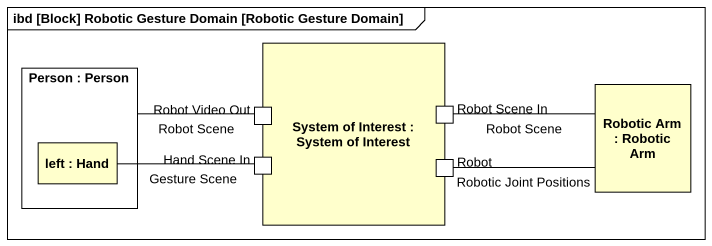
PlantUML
@startuml
mainframe ibd [Block] Robotic Gesture Domain [Robotic Gesture Domain]
rectangle "System of Interest : System of Interest" as System_of_Interest {
  port "Robot Video Out" as Robot_Video_Out
  port "Robot Scene In" as Robot_Scene_In
  port "Hand Scene In" as Hand_Scene_In
  port Robot
}
rectangle "Person : Person" as Person_ {
  rectangle "left : Hand" as left_
}
rectangle "Robotic Arm : Robotic Arm" as Robotic_Arm
Robot_Video_Out -left- Person_ : Robot Scene
Robotic_Arm -left- Robot_Scene_In : Robot Scene
left_ -right- Hand_Scene_In : Gesture Scene
Robot -right- Robotic_Arm : Robotic Joint Positions
@enduml
